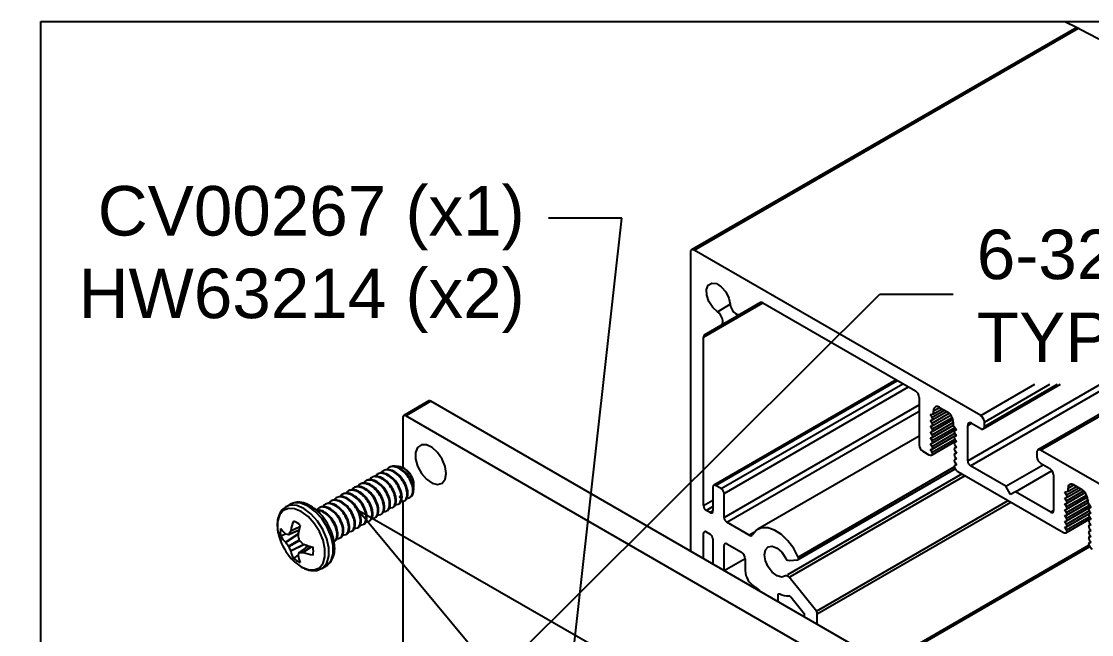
# Model space of a CAD drawing. Extents: x -0.84 to 6.76, y -6.22 to 0.
# Drawn here: x -0.073 to 3.977, y -2.32 to 0 of the extents above; entities that cross this region are included whole.
import ezdxf
from ezdxf import colors
from ezdxf.entities.mleader import LeaderData, LeaderLine
from ezdxf.math import Vec2, Vec3

# ---------------------------------------------------------------- set-up
doc = ezdxf.new("R2010")
doc.units = 0
doc.header["$LTSCALE"] = 0.5
doc.header["$MEASUREMENT"] = 0
for name, color, linetype in [('End Cap', 92, 'CONTINUOUS'), ('FAB DWG', 221, 'CONTINUOUS'), ('Hardware', 242, 'CONTINUOUS'), ('Housing', 150, 'CONTINUOUS')]:
    doc.layers.add(name, color=color, linetype=linetype)
doc.layers.add('Text-Unprinted', color=131, linetype='CONTINUOUS', plot=False)
doc.styles.add('LSAD_Standard', font='arial.ttf')

msp = doc.modelspace()

# ---------------------------------------------------------------- linework, layer by layer
at = {"layer": 'End Cap', "transparency": 16777216}
for p, q in [((1.4687, -1.4362), (1.3736, -1.4911)), ((1.4762, -1.4369), (1.3811, -1.4918)), ((3.8786, -2.8238), (1.4762, -1.4369)), ((1.3705, -1.4979), (1.3705, -1.689)), ((3.7835, -2.8787), (1.3811, -1.4918)), ((1.3705, -1.8154), (1.3705, -2.7817))]:
    msp.add_line(p, q, dxfattribs=at)
at = {"layer": 'End Cap', "transparency": 16777216, "flags": 128}
msp.add_lwpolyline([(1.5345, -1.7102), (1.5306, -1.6835), (1.5192, -1.6557), (1.502, -1.6308), (1.4812, -1.612), (1.4598, -1.6019), (1.4405, -1.6018), (1.4259, -1.6119), (1.4181, -1.6306), (1.4181, -1.6555), (1.4259, -1.6832), (1.4405, -1.71), (1.4598, -1.7323), (1.4812, -1.747), (1.502, -1.7521), (1.5192, -1.747), (1.5306, -1.7324), (1.5345, -1.7102)], dxfattribs=at)
at = {"layer": 'End Cap', "transparency": 16777216}
for centre, radius, start, end in [((1.4718, -1.443), 0.00754, 54.3824, 114.3071), ((1.3769, -1.4969), 0.00655, 50.7967, 189.214)]:
    msp.add_arc(centre, radius, start, end, dxfattribs=at)
at = {"layer": 'Hardware', "transparency": 16777216}
for p, q in [((1.3542, -1.69), (1.357, -1.6884)), ((1.3777, -1.693), (1.3716, -1.6895)), ((1.2658, -1.741), (1.2686, -1.7395)), ((1.2879, -1.7283), (1.2907, -1.7267)), ((1.31, -1.7155), (1.3128, -1.7139)), ((1.3321, -1.7028), (1.3349, -1.7012)), ((1.1996, -1.7793), (1.2023, -1.7777)), ((1.2217, -1.7666), (1.2244, -1.765)), ((1.2437, -1.7538), (1.2465, -1.7522)), ((1.4122, -1.7554), (1.4122, -1.7527)), ((1.1333, -1.8176), (1.136, -1.816)), ((1.1554, -1.8048), (1.1581, -1.8032)), ((1.1775, -1.7921), (1.1802, -1.7905)), ((1.3887, -1.8039), (1.3853, -1.8031)), ((0.9443, -1.8271), (0.9283, -1.8363)), ((1.067, -1.8559), (1.0697, -1.8543)), ((1.0891, -1.8431), (1.0918, -1.8415)), ((1.1112, -1.8303), (1.1139, -1.8287)), ((0.9266, -1.9403), (0.908, -1.9482)), ((0.9264, -1.9386), (0.9273, -1.9391)), ((0.9264, -1.9704), (0.9745, -1.9388)), ((0.9742, -1.9406), (0.9273, -1.9714)), ((0.9383, -1.941), (0.9775, -1.924)), ((0.9391, -1.9402), (0.9776, -1.9235)), ((0.9803, -1.9123), (0.9458, -1.9284)), ((0.9458, -1.9284), (0.9463, -1.9272)), ((0.9463, -1.9272), (0.9806, -1.9112)), ((0.9693, -1.9276), (0.9759, -1.9314)), ((0.9738, -1.943), (0.9738, -1.9445)), ((0.9273, -1.9714), (0.9264, -1.9704)), ((0.9376, -1.9851), (0.9773, -1.9622)), ((0.9788, -1.9648), (0.9391, -1.9878)), ((0.9458, -2.0036), (0.996, -1.9783)), ((0.9977, -1.979), (0.9463, -2.0048)), ((1.012, -1.9838), (0.9778, -2.0092)), ((1.0124, -1.9839), (0.9788, -2.0089)), ((0.9924, -1.9767), (0.9937, -1.9775)), ((1.0048, -1.9815), (1.0048, -1.9891)), ((0.9463, -2.0048), (0.9458, -2.0036)), ((0.9725, -2.0197), (0.9563, -2.0319)), ((0.9738, -2.0197), (0.9738, -2.0207)), ((0.9924, -2.009), (1.0235, -1.9872)), ((0.9937, -2.0092), (0.9924, -2.009)), ((1.0247, -1.9875), (0.9937, -2.0092)), ((1.0633, -2.0702), (1.0793, -2.061))]:
    msp.add_line(p, q, dxfattribs=at)
at = {"layer": 'Hardware', "transparency": 16777216, "flags": 128}
for points in [[(1.0793, -2.061), (1.084, -2.0579), (1.0986, -2.04), (1.1063, -2.0143), (1.1063, -1.9829), (1.0986, -1.9484), (1.084, -1.9135), (1.0634, -1.8811), (1.0387, -1.8538), (1.0118, -1.8338), (0.9849, -1.8227), (0.9602, -1.8215), (0.9443, -1.8271)], [(0.986, -2.0635), (1.0115, -2.074), (1.035, -2.0752), (1.0544, -2.0669), (1.0684, -2.0499), (1.0756, -2.0256), (1.0756, -1.9958), (1.0684, -1.9631), (1.0544, -1.93), (1.035, -1.8992), (1.0115, -1.8733), (0.986, -1.8544), (0.9605, -1.8439), (0.937, -1.8427), (0.9176, -1.8509), (0.9036, -1.8679), (0.8964, -1.8923), (0.8964, -1.9221), (0.9033, -1.9537)], [(1.0622, -2.0708), (1.068, -2.0671), (1.0827, -2.0492), (1.0903, -2.0235), (1.0903, -1.9921), (1.0827, -1.9576), (1.068, -1.9227), (1.0474, -1.8903), (1.0227, -1.863), (0.9958, -1.843), (0.9689, -1.832), (0.9442, -1.8307), (0.9278, -1.8366)], [(0.9491, -2.0332), (0.9605, -2.0446), (0.986, -2.0635)]]:
    msp.add_lwpolyline(points, dxfattribs=at)
at = {"layer": 'Hardware', "transparency": 16777216}
for centre, radius, start, end in [((1.3394, -1.7549), 0.0728, 1.7582, 58.2364), ((1.3846, -1.7776), 0.0266, 278.914, 351.9315), ((1.209, -1.9791), 0.2678, 160.6536, 168.817), ((0.9284, -1.9686), 0.083, 49.6335, 70.3719), ((0.9897, -1.9332), 0.0831, 169.6325, 190.3675), ((1.0051, -1.849), 0.1193, 215.5248, 228.7388), ((0.9597, -1.7934), 0.1492, 257.4359, 261.4799), ((1.1412, -2.0473), 0.2287, 148.6893, 152.0809), ((1.3016, -1.9965), 0.3321, 164.0757, 170.7452), ((1.1056, -1.8899), 0.2121, 197.5094, 222.4852), ((1.0062, -1.8856), 0.1164, 212.529, 226.7643), ((1.1004, -1.8513), 0.2108, 214.741, 219.4114), ((1.2475, -1.8993), 0.2774, 189.3761, 193.0942), ((1.1684, -1.7622), 0.2774, 226.9064, 230.6244), ((1.1113, -1.6668), 0.3322, 249.257, 255.9259), ((1.1364, -1.9136), 0.2108, 200.5891, 205.2593), ((1.0597, -1.9782), 0.1165, 193.2378, 207.4715), ((1.1162, -2.0644), 0.1492, 158.528, 162.5729), ((1.0908, -1.9974), 0.1193, 191.2637, 204.4763), ((0.9871, -1.7803), 0.2288, 267.9256, 271.3165), ((1.08, -1.7557), 0.2678, 251.1855, 259.3484), ((0.9488, -2.004), 0.0831, 349.6325, 10.3675), ((1.0101, -1.9686), 0.083, 229.6335, 250.3719)]:
    msp.add_arc(centre, radius, start, end, dxfattribs=at)
for points, knots in [([(1.3321, -1.7028), (1.3254, -1.7003), (1.3118, -1.6952), (1.2953, -1.6984), (1.2892, -1.7065), (1.2868, -1.7096)], [0, 0, 0, 0, 0.37148, 0.752767, 1, 1, 1, 1]), ([(1.3349, -1.7012), (1.328, -1.6985), (1.3142, -1.6931), (1.3032, -1.6973), (1.2976, -1.6994)], [0, 0, 0, 0, 0.496367, 1, 1, 1, 1]), ([(1.3542, -1.69), (1.3475, -1.6875), (1.3339, -1.6824), (1.3174, -1.6857), (1.3113, -1.6937), (1.3089, -1.6969)], [0, 0, 0, 0, 0.37148, 0.752767, 1, 1, 1, 1]), ([(1.357, -1.6884), (1.3501, -1.6857), (1.3363, -1.6803), (1.3253, -1.6845), (1.3197, -1.6867)], [0, 0, 0, 0, 0.496367, 1, 1, 1, 1]), ([(1.3439, -1.6847), (1.3448, -1.6843), (1.3493, -1.682), (1.3593, -1.6836), (1.3679, -1.6877), (1.3716, -1.6895)], [0, 0, 0, 0, 0.117011, 0.618604, 1, 1, 1, 1]), ([(1.3887, -1.8039), (1.3916, -1.8033), (1.3992, -1.8017), (1.4074, -1.7911), (1.4099, -1.7721), (1.4046, -1.7486), (1.3924, -1.7244), (1.3748, -1.7029), (1.361, -1.6943), (1.3542, -1.69)], [0, 0, 0, 0, 0.094441, 0.242391, 0.395125, 0.547858, 0.695809, 0.849886, 1, 1, 1, 1]), ([(1.4109, -1.7814), (1.4112, -1.7776), (1.4121, -1.7674), (1.4073, -1.7469), (1.3952, -1.7228), (1.3775, -1.7013), (1.3638, -1.6927), (1.357, -1.6884)], [0, 0, 0, 0, 0.128168, 0.348309, 0.561556, 0.783634, 1, 1, 1, 1]), ([(1.4103, -1.7655), (1.4108, -1.7646), (1.4127, -1.7605), (1.4122, -1.7495), (1.4085, -1.7341), (1.4005, -1.7179), (1.3893, -1.7032), (1.379, -1.694), (1.373, -1.6903), (1.3716, -1.6895)], [0, 0, 0, 0, 0.049444, 0.224437, 0.399429, 0.574191, 0.758666, 0.94464, 1, 1, 1, 1]), ([(1.2658, -1.741), (1.2591, -1.7385), (1.2455, -1.7334), (1.229, -1.7367), (1.2229, -1.7447), (1.2205, -1.7479)], [0, 0, 0, 0, 0.3714803, 0.7527671, 1, 1, 1, 1]), ([(1.2686, -1.7395), (1.2617, -1.7368), (1.2479, -1.7313), (1.2369, -1.7356), (1.2313, -1.7377)], [0, 0, 0, 0, 0.4963672, 1, 1, 1, 1]), ([(1.2879, -1.7283), (1.2812, -1.7258), (1.2676, -1.7207), (1.2511, -1.724), (1.245, -1.732), (1.2426, -1.7351)], [0, 0, 0, 0, 0.3714803, 0.7527671, 1, 1, 1, 1]), ([(1.2907, -1.7267), (1.2838, -1.724), (1.27, -1.7186), (1.259, -1.7228), (1.2534, -1.7249)], [0, 0, 0, 0, 0.496367, 1, 1, 1, 1]), ([(1.31, -1.7155), (1.3033, -1.713), (1.2897, -1.7079), (1.2732, -1.7112), (1.2671, -1.7192), (1.2647, -1.7224)], [0, 0, 0, 0, 0.3714803, 0.7527671, 1, 1, 1, 1]), ([(1.2969, -1.8542), (1.3011, -1.854), (1.3103, -1.8538), (1.319, -1.842), (1.3215, -1.8232), (1.3162, -1.7996), (1.3041, -1.7754), (1.2864, -1.7539), (1.2726, -1.7453), (1.2658, -1.741)], [0, 0, 0, 0, 0.120469, 0.264167, 0.412511, 0.560854, 0.704552, 0.8542, 1, 1, 1, 1]), ([(1.3113, -1.8507), (1.3114, -1.8507), (1.3161, -1.85), (1.3215, -1.8398), (1.3243, -1.8217), (1.3189, -1.7979), (1.3068, -1.7738), (1.2891, -1.7523), (1.2754, -1.7437), (1.2686, -1.7395)], [0, 0, 0, 0, 0.001946, 0.165008, 0.333342, 0.501676, 0.664738, 0.834553, 1, 1, 1, 1]), ([(1.3128, -1.7139), (1.3059, -1.7112), (1.2921, -1.7058), (1.2811, -1.7101), (1.2755, -1.7122)], [0, 0, 0, 0, 0.496367, 1, 1, 1, 1]), ([(1.319, -1.8414), (1.3232, -1.8413), (1.3324, -1.841), (1.3411, -1.8292), (1.3436, -1.8104), (1.3383, -1.7868), (1.3262, -1.7626), (1.3085, -1.7411), (1.2947, -1.7325), (1.2879, -1.7283)], [0, 0, 0, 0, 0.120469, 0.264167, 0.412511, 0.560854, 0.704552, 0.8542, 1, 1, 1, 1]), ([(1.3334, -1.838), (1.3335, -1.838), (1.3382, -1.8372), (1.3436, -1.8271), (1.3464, -1.809), (1.341, -1.7852), (1.3289, -1.761), (1.3112, -1.7395), (1.2975, -1.7309), (1.2907, -1.7267)], [0, 0, 0, 0, 0.001946, 0.165008, 0.333342, 0.501676, 0.664738, 0.834553, 1, 1, 1, 1]), ([(1.3411, -1.8286), (1.3453, -1.8285), (1.3545, -1.8283), (1.3632, -1.8165), (1.3657, -1.7977), (1.3604, -1.7741), (1.3483, -1.7499), (1.3306, -1.7284), (1.3168, -1.7198), (1.31, -1.7155)], [0, 0, 0, 0, 0.120469, 0.264167, 0.412511, 0.560854, 0.704552, 0.8542, 1, 1, 1, 1]), ([(1.3555, -1.8252), (1.3556, -1.8252), (1.3603, -1.8245), (1.3657, -1.8143), (1.3685, -1.7962), (1.3631, -1.7724), (1.351, -1.7483), (1.3333, -1.7268), (1.3196, -1.7182), (1.3128, -1.7139)], [0, 0, 0, 0, 0.001946, 0.165008, 0.333342, 0.501676, 0.664738, 0.834553, 1, 1, 1, 1]), ([(1.3632, -1.8159), (1.3674, -1.8158), (1.3766, -1.8155), (1.3853, -1.8037), (1.3878, -1.7849), (1.3825, -1.7613), (1.3703, -1.7371), (1.3527, -1.7156), (1.3389, -1.707), (1.3321, -1.7028)], [0, 0, 0, 0, 0.120469, 0.264167, 0.412511, 0.560854, 0.704552, 0.8542, 1, 1, 1, 1]), ([(1.3776, -1.8125), (1.3777, -1.8124), (1.3824, -1.8117), (1.3878, -1.8016), (1.3906, -1.7835), (1.3852, -1.7597), (1.3731, -1.7355), (1.3554, -1.714), (1.3417, -1.7054), (1.3349, -1.7012)], [0, 0, 0, 0, 0.001946, 0.165008, 0.333342, 0.501676, 0.664738, 0.834553, 1, 1, 1, 1]), ([(1.1996, -1.7793), (1.1928, -1.7768), (1.1792, -1.7717), (1.1627, -1.775), (1.1566, -1.783), (1.1542, -1.7862)], [0, 0, 0, 0, 0.37148, 0.752767, 1, 1, 1, 1]), ([(1.2023, -1.7777), (1.1955, -1.775), (1.1816, -1.7696), (1.1706, -1.7738), (1.1651, -1.776)], [0, 0, 0, 0, 0.496367, 1, 1, 1, 1]), ([(1.2217, -1.7666), (1.2149, -1.764), (1.2013, -1.759), (1.1848, -1.7622), (1.1787, -1.7703), (1.1763, -1.7734)], [0, 0, 0, 0, 0.37148, 0.752767, 1, 1, 1, 1]), ([(1.2244, -1.765), (1.2176, -1.7623), (1.2037, -1.7568), (1.1927, -1.7611), (1.1871, -1.7632)], [0, 0, 0, 0, 0.496367, 1, 1, 1, 1]), ([(1.2437, -1.7538), (1.237, -1.7513), (1.2234, -1.7462), (1.2069, -1.7495), (1.2008, -1.7575), (1.1984, -1.7607)], [0, 0, 0, 0, 0.37148, 0.752767, 1, 1, 1, 1]), ([(1.2307, -1.8924), (1.2348, -1.8923), (1.244, -1.8921), (1.2527, -1.8803), (1.2552, -1.8614), (1.2499, -1.8378), (1.2378, -1.8136), (1.2201, -1.7921), (1.2063, -1.7836), (1.1996, -1.7793)], [0, 0, 0, 0, 0.120469, 0.264167, 0.412511, 0.560854, 0.704552, 0.8542, 1, 1, 1, 1]), ([(1.245, -1.889), (1.2451, -1.889), (1.2499, -1.8883), (1.2552, -1.8781), (1.258, -1.86), (1.2526, -1.8362), (1.2405, -1.8121), (1.2228, -1.7906), (1.2091, -1.782), (1.2023, -1.7777)], [0, 0, 0, 0, 0.001946, 0.165008, 0.333342, 0.501676, 0.664738, 0.834553, 1, 1, 1, 1]), ([(1.2465, -1.7522), (1.2397, -1.7495), (1.2258, -1.7441), (1.2148, -1.7483), (1.2092, -1.7505)], [0, 0, 0, 0, 0.496367, 1, 1, 1, 1]), ([(1.2527, -1.8797), (1.2569, -1.8796), (1.2661, -1.8793), (1.2748, -1.8675), (1.2773, -1.8487), (1.272, -1.8251), (1.2599, -1.8009), (1.2422, -1.7794), (1.2284, -1.7708), (1.2217, -1.7666)], [0, 0, 0, 0, 0.120469, 0.264167, 0.412511, 0.560854, 0.704552, 0.8542, 1, 1, 1, 1]), ([(1.2671, -1.8762), (1.2672, -1.8762), (1.272, -1.8755), (1.2773, -1.8653), (1.2801, -1.8472), (1.2747, -1.8234), (1.2626, -1.7993), (1.2449, -1.7778), (1.2312, -1.7692), (1.2244, -1.765)], [0, 0, 0, 0, 0.001946, 0.165008, 0.333342, 0.501676, 0.664738, 0.834553, 1, 1, 1, 1]), ([(1.2748, -1.8669), (1.279, -1.8668), (1.2882, -1.8666), (1.2969, -1.8547), (1.2994, -1.8359), (1.2941, -1.8123), (1.282, -1.7881), (1.2643, -1.7666), (1.2505, -1.758), (1.2437, -1.7538)], [0, 0, 0, 0, 0.120469, 0.264167, 0.412511, 0.560854, 0.704552, 0.8542, 1, 1, 1, 1]), ([(1.2892, -1.8635), (1.2893, -1.8635), (1.294, -1.8627), (1.2994, -1.8526), (1.3022, -1.8345), (1.2968, -1.8107), (1.2847, -1.7866), (1.267, -1.765), (1.2533, -1.7564), (1.2465, -1.7522)], [0, 0, 0, 0, 0.001946, 0.165008, 0.333342, 0.501676, 0.664738, 0.834553, 1, 1, 1, 1]), ([(1.3564, -1.8013), (1.3565, -1.8013), (1.3597, -1.8008), (1.3631, -1.7937), (1.365, -1.7832), (1.3624, -1.7744), (1.3614, -1.7711)], [0, 0, 0, 0, 0.0045, 0.381475, 0.770767, 1, 1, 1, 1]), ([(1.0773, -2.0606), (1.0809, -2.059), (1.0913, -2.0542), (1.1029, -2.0379), (1.1114, -2.0147), (1.1134, -1.9867), (1.1087, -1.9554), (1.0976, -1.9228), (1.0808, -1.8916), (1.0595, -1.8637), (1.035, -1.8411), (1.0083, -1.8253), (0.9824, -1.8185), (0.9599, -1.8192), (0.9488, -1.8257), (0.9442, -1.8285)], [0, 0, 0, 0, 0.038993, 0.115372, 0.192337, 0.273658, 0.358075, 0.442844, 0.527406, 0.612093, 0.697281, 0.783485, 0.870904, 0.945695, 1, 1, 1, 1]), ([(1.1333, -1.8176), (1.1265, -1.8151), (1.1129, -1.81), (1.0964, -1.8132), (1.0903, -1.8213), (1.0879, -1.8244)], [0, 0, 0, 0, 0.3714803, 0.7527671, 1, 1, 1, 1]), ([(1.136, -1.816), (1.1292, -1.8133), (1.1153, -1.8079), (1.1043, -1.8121), (1.0988, -1.8142)], [0, 0, 0, 0, 0.496367, 1, 1, 1, 1]), ([(1.1554, -1.8048), (1.1486, -1.8023), (1.135, -1.7972), (1.1185, -1.8005), (1.1124, -1.8085), (1.11, -1.8117)], [0, 0, 0, 0, 0.3714803, 0.7527671, 1, 1, 1, 1]), ([(1.1581, -1.8032), (1.1513, -1.8005), (1.1374, -1.7951), (1.1264, -1.7994), (1.1209, -1.8015)], [0, 0, 0, 0, 0.496367, 1, 1, 1, 1]), ([(1.1775, -1.7921), (1.1707, -1.7896), (1.1571, -1.7845), (1.1406, -1.7877), (1.1345, -1.7958), (1.1321, -1.7989)], [0, 0, 0, 0, 0.37148, 0.752767, 1, 1, 1, 1]), ([(1.1644, -1.9307), (1.1685, -1.9306), (1.1777, -1.9303), (1.1864, -1.9185), (1.1889, -1.8997), (1.1836, -1.8761), (1.1715, -1.8519), (1.1538, -1.8304), (1.14, -1.8218), (1.1333, -1.8176)], [0, 0, 0, 0, 0.120469, 0.264167, 0.412511, 0.560854, 0.704552, 0.8542, 1, 1, 1, 1]), ([(1.1788, -1.9273), (1.1788, -1.9273), (1.1836, -1.9265), (1.1889, -1.9164), (1.1917, -1.8983), (1.1863, -1.8745), (1.1742, -1.8503), (1.1565, -1.8288), (1.1428, -1.8202), (1.136, -1.816)], [0, 0, 0, 0, 0.001946, 0.165008, 0.333342, 0.501676, 0.664738, 0.834553, 1, 1, 1, 1]), ([(1.1802, -1.7905), (1.1734, -1.7878), (1.1595, -1.7824), (1.1485, -1.7866), (1.143, -1.7887)], [0, 0, 0, 0, 0.496367, 1, 1, 1, 1]), ([(1.1865, -1.9179), (1.1906, -1.9178), (1.1998, -1.9176), (1.2085, -1.9058), (1.211, -1.887), (1.2057, -1.8634), (1.1936, -1.8392), (1.1759, -1.8177), (1.1621, -1.8091), (1.1554, -1.8048)], [0, 0, 0, 0, 0.120469, 0.264167, 0.412511, 0.560854, 0.704552, 0.8542, 1, 1, 1, 1]), ([(1.2008, -1.9145), (1.2009, -1.9145), (1.2057, -1.9138), (1.211, -1.9036), (1.2138, -1.8855), (1.2084, -1.8617), (1.1963, -1.8376), (1.1786, -1.8161), (1.1649, -1.8075), (1.1581, -1.8032)], [0, 0, 0, 0, 0.001946, 0.165008, 0.333342, 0.501676, 0.664738, 0.834553, 1, 1, 1, 1]), ([(1.2086, -1.9052), (1.2127, -1.9051), (1.2219, -1.9048), (1.2306, -1.893), (1.2331, -1.8742), (1.2278, -1.8506), (1.2157, -1.8264), (1.198, -1.8049), (1.1842, -1.7963), (1.1775, -1.7921)], [0, 0, 0, 0, 0.120469, 0.264167, 0.412511, 0.560854, 0.704552, 0.8542, 1, 1, 1, 1]), ([(1.2229, -1.9018), (1.223, -1.9017), (1.2278, -1.901), (1.2331, -1.8909), (1.2359, -1.8728), (1.2305, -1.849), (1.2184, -1.8248), (1.2007, -1.8033), (1.187, -1.7947), (1.1802, -1.7905)], [0, 0, 0, 0, 0.001946, 0.165008, 0.333342, 0.501676, 0.664738, 0.834553, 1, 1, 1, 1]), ([(0.9282, -1.8377), (0.9258, -1.8387), (0.9166, -1.8429), (0.9056, -1.8581), (0.8966, -1.8808), (0.8943, -1.9086), (0.8978, -1.9381), (0.9051, -1.9579), (0.9084, -1.967)], [0, 0, 0, 0, 0.062381, 0.246308, 0.430969, 0.625889, 0.8287, 1, 1, 1, 1]), ([(1.0891, -1.8431), (1.0823, -1.8406), (1.0687, -1.8355), (1.0522, -1.8388), (1.0461, -1.8468), (1.0437, -1.8499)], [0, 0, 0, 0, 0.37148, 0.752767, 1, 1, 1, 1]), ([(1.0697, -1.8543), (1.0628, -1.8512), (1.0533, -1.847), (1.0457, -1.8493), (1.0437, -1.8499)], [0, 0, 0, 0, 0.737386, 1, 1, 1, 1]), ([(1.067, -1.8559), (1.06, -1.8526), (1.0517, -1.8488), (1.045, -1.8506), (1.044, -1.8509)], [0, 0, 0, 0, 0.847164, 1, 1, 1, 1]), ([(1.0918, -1.8415), (1.085, -1.8388), (1.0712, -1.8334), (1.0601, -1.8376), (1.0546, -1.8398)], [0, 0, 0, 0, 0.496367, 1, 1, 1, 1]), ([(1.1112, -1.8303), (1.1044, -1.8278), (1.0908, -1.8227), (1.0743, -1.826), (1.0682, -1.834), (1.0658, -1.8372)], [0, 0, 0, 0, 0.37148, 0.752767, 1, 1, 1, 1]), ([(1.1097, -1.9671), (1.1098, -1.9671), (1.1145, -1.9664), (1.1198, -1.9562), (1.1227, -1.9381), (1.1173, -1.9143), (1.1052, -1.8902), (1.0875, -1.8687), (1.0738, -1.8601), (1.067, -1.8559)], [0, 0, 0, 0, 0.001946, 0.165008, 0.333342, 0.501676, 0.664738, 0.834553, 1, 1, 1, 1]), ([(1.1125, -1.9655), (1.1125, -1.9655), (1.1173, -1.9648), (1.1226, -1.9546), (1.1254, -1.9365), (1.12, -1.9127), (1.108, -1.8886), (1.0902, -1.8671), (1.0765, -1.8585), (1.0697, -1.8543)], [0, 0, 0, 0, 0.001946, 0.165008, 0.333342, 0.501676, 0.664738, 0.834553, 1, 1, 1, 1]), ([(1.1139, -1.8287), (1.1071, -1.8261), (1.0932, -1.8206), (1.0822, -1.8249), (1.0767, -1.827)], [0, 0, 0, 0, 0.496367, 1, 1, 1, 1]), ([(1.1202, -1.9562), (1.1243, -1.9561), (1.1335, -1.9558), (1.1422, -1.944), (1.1447, -1.9252), (1.1394, -1.9016), (1.1273, -1.8774), (1.1096, -1.8559), (1.0958, -1.8473), (1.0891, -1.8431)], [0, 0, 0, 0, 0.120469, 0.264167, 0.412511, 0.560854, 0.704552, 0.8542, 1, 1, 1, 1]), ([(1.1346, -1.9528), (1.1346, -1.9528), (1.1394, -1.952), (1.1447, -1.9419), (1.1475, -1.9238), (1.1421, -1.9), (1.13, -1.8758), (1.1123, -1.8543), (1.0986, -1.8457), (1.0918, -1.8415)], [0, 0, 0, 0, 0.001946, 0.165008, 0.333342, 0.501676, 0.664738, 0.834553, 1, 1, 1, 1]), ([(1.1423, -1.9435), (1.1464, -1.9433), (1.1556, -1.9431), (1.1643, -1.9313), (1.1668, -1.9125), (1.1615, -1.8889), (1.1494, -1.8647), (1.1317, -1.8432), (1.1179, -1.8346), (1.1112, -1.8303)], [0, 0, 0, 0, 0.120469, 0.264167, 0.412511, 0.560854, 0.704552, 0.8542, 1, 1, 1, 1]), ([(1.1567, -1.94), (1.1567, -1.94), (1.1615, -1.9393), (1.1668, -1.9291), (1.1696, -1.911), (1.1642, -1.8872), (1.1521, -1.8631), (1.1344, -1.8416), (1.1207, -1.833), (1.1139, -1.8287)], [0, 0, 0, 0, 0.001946, 0.165008, 0.333342, 0.501676, 0.664738, 0.834553, 1, 1, 1, 1]), ([(0.9376, -1.941), (0.9379, -1.941), (0.9384, -1.941), (0.9389, -1.9406), (0.9391, -1.9402), (0.9391, -1.9402)], [0, 0, 0, 0, 0.42854, 0.857097, 1, 1, 1, 1]), ([(0.9773, -1.9622), (0.9774, -1.9626), (0.9777, -1.9635), (0.9783, -1.9643), (0.9787, -1.9647), (0.9788, -1.9648)], [0, 0, 0, 0, 0.42854, 0.857097, 1, 1, 1, 1]), ([(0.9391, -1.9878), (0.939, -1.9874), (0.9386, -1.9866), (0.9381, -1.9857), (0.9377, -1.9852), (0.9376, -1.9851)], [0, 0, 0, 0, 0.42854, 0.857097, 1, 1, 1, 1]), ([(0.9788, -2.0089), (0.9785, -2.0089), (0.9779, -2.009), (0.9775, -2.0094), (0.9773, -2.0097), (0.9773, -2.0098)], [0, 0, 0, 0, 0.42854, 0.857097, 1, 1, 1, 1]), ([(0.9871, -2.0644), (0.9918, -2.0668), (1.0055, -2.0741), (1.0271, -2.0789), (1.0482, -2.078), (1.0579, -2.072), (1.0614, -2.0699)], [0, 0, 0, 0, 0.184404, 0.534813, 0.83533, 1, 1, 1, 1])]:
    msp.add_open_spline(points, degree=3, knots=knots, dxfattribs=at)
at = {"layer": 'Housing', "transparency": 16777216}
for p, q in [((3.921, -0.0228), (2.4629, -0.8645)), ((2.4729, -0.8655), (3.9272, -0.0259)), ((2.4588, -0.8737), (2.4588, -2.0041)), ((3.5572, -1.4915), (2.4729, -0.8655)), ((2.5083, -1.1947), (2.7333, -1.0648)), ((2.5124, -1.1856), (2.7238, -1.0635)), ((2.5609, -1.0983), (2.6093, -1.0704)), ((2.5749, -1.1495), (2.7237, -1.0636)), ((2.6466, -1.1081), (2.7236, -1.0636)), ((2.6466, -1.1081), (2.7232, -1.0638)), ((2.7332, -1.0648), (3.3102, -1.3979)), ((2.5124, -1.1856), (2.5749, -1.1495)), ((2.5083, -1.8317), (2.5083, -1.1947)), ((3.2375, -1.3559), (2.5467, -1.7547)), ((2.5542, -1.7555), (3.2419, -1.3585)), ((2.5754, -1.7677), (3.2631, -1.3707)), ((3.5081, -1.6632), (4.011, -1.3729)), ((3.5188, -1.6816), (4.0534, -1.3729)), ((3.5572, -1.4915), (3.7626, -1.3729)), ((3.5672, -1.5415), (3.8592, -1.3729)), ((3.5713, -1.516), (3.8192, -1.3729)), ((3.5713, -1.5323), (3.8474, -1.3729)), ((4.2043, -1.3729), (3.7739, -1.6214)), ((3.7839, -1.6224), (4.216, -1.3729)), ((2.586, -1.7861), (3.2843, -1.383)), ((2.586, -1.8766), (3.3243, -1.4504)), ((3.3243, -1.4224), (3.3243, -1.602)), ((2.5966, -1.895), (3.3243, -1.4749)), ((3.3667, -1.4879), (3.379, -1.4842)), ((3.3733, -1.498), (3.3667, -1.4879)), ((3.3733, -1.498), (3.4199, -1.4711)), ((3.3733, -1.52), (3.438, -1.4827)), ((3.3733, -1.5421), (3.4491, -1.4983)), ((3.3736, -1.5078), (3.4286, -1.4761)), ((3.3736, -1.5298), (3.4438, -1.4893)), ((3.379, -1.4728), (3.401, -1.4602)), ((3.379, -1.4842), (3.4109, -1.4659)), ((3.379, -1.4842), (3.379, -1.4728)), ((3.401, -1.4602), (3.4315, -1.4778)), ((3.3667, -1.5099), (3.373, -1.5081)), ((3.3733, -1.52), (3.3667, -1.5099)), ((3.3667, -1.5319), (3.373, -1.5301)), ((3.3733, -1.5421), (3.3667, -1.5319)), ((3.3733, -1.5641), (3.4534, -1.5178)), ((3.3733, -1.5862), (3.4597, -1.5363)), ((3.3736, -1.5519), (3.4521, -1.5066)), ((3.3736, -1.5739), (3.4538, -1.5277)), ((3.4534, -1.5157), (3.4534, -1.5272)), ((3.4534, -1.5272), (3.4657, -1.545)), ((3.5081, -1.5285), (3.5223, -1.5203)), ((3.5081, -1.6632), (3.5081, -1.5285)), ((3.5223, -1.5203), (3.5572, -1.5405)), ((3.5713, -1.5323), (3.5713, -1.516)), ((3.3243, -1.569), (2.7136, -1.9216)), ((3.3667, -1.554), (3.373, -1.5521)), ((3.3733, -1.5641), (3.3667, -1.554)), ((3.3667, -1.576), (3.373, -1.5742)), ((3.3733, -1.5862), (3.3667, -1.576)), ((3.3733, -1.6082), (3.4597, -1.5583)), ((3.3736, -1.596), (3.4646, -1.5434)), ((3.3736, -1.618), (3.4646, -1.5655)), ((3.4651, -1.5441), (3.4588, -1.5477)), ((3.4651, -1.5662), (3.4588, -1.5698)), ((3.4592, -1.5476), (3.4651, -1.5441)), ((3.4657, -1.545), (3.4592, -1.5476)), ((3.4592, -1.5696), (3.4651, -1.5662)), ((3.4657, -1.567), (3.4592, -1.5696)), ((3.4594, -1.5579), (3.4657, -1.567)), ((3.3667, -1.5981), (3.373, -1.5962)), ((3.3733, -1.6082), (3.3667, -1.5981)), ((3.3667, -1.6201), (3.373, -1.6183)), ((3.3733, -1.6302), (3.4597, -1.5804)), ((3.3736, -1.6401), (3.4646, -1.5875)), ((3.4651, -1.5882), (3.4588, -1.5918)), ((3.4651, -1.6102), (3.4588, -1.6139)), ((3.4592, -1.5917), (3.4651, -1.5882)), ((3.4657, -1.5891), (3.4592, -1.5917)), ((3.4592, -1.6137), (3.4651, -1.6103)), ((3.4657, -1.6111), (3.4592, -1.6137)), ((3.4594, -1.58), (3.4657, -1.5891)), ((3.4594, -1.602), (3.4657, -1.6111)), ((3.3384, -1.6265), (3.3616, -1.6398)), ((3.3733, -1.6302), (3.3667, -1.6201)), ((3.3707, -1.6413), (3.3733, -1.6403)), ((3.4651, -1.6323), (3.4588, -1.6359)), ((3.4651, -1.6543), (3.4588, -1.658)), ((3.4592, -1.6358), (3.4651, -1.6323)), ((3.4657, -1.6332), (3.4592, -1.6358)), ((3.4592, -1.6578), (3.4651, -1.6544)), ((3.4657, -1.6552), (3.4592, -1.6578)), ((3.4594, -1.6241), (3.4657, -1.6332)), ((3.4594, -1.6461), (3.4657, -1.6552)), ((3.7698, -1.6305), (3.7698, -1.6469)), ((4.8682, -2.2483), (3.7839, -1.6224)), ((2.8661, -2.0365), (3.4612, -1.693)), ((2.8669, -2.0266), (3.4574, -1.6857)), ((3.4651, -1.6764), (3.4588, -1.68)), ((3.4592, -1.6798), (3.4651, -1.6764)), ((3.4657, -1.6773), (3.4592, -1.6798)), ((3.4592, -1.6899), (3.4618, -1.6939)), ((3.4594, -1.6682), (3.4657, -1.6773)), ((3.6526, -1.7588), (3.5188, -1.6816)), ((3.6526, -1.7588), (3.794, -1.6772)), ((3.6885, -1.7796), (3.8272, -1.6996)), ((3.7839, -1.6714), (3.8188, -1.6915)), ((3.4869, -1.7122), (2.8262, -2.0937)), ((2.8373, -2.1001), (3.498, -1.7186)), ((3.4709, -1.7029), (3.8702, -1.9335)), ((3.833, -1.716), (3.833, -1.8507)), ((2.5436, -1.7616), (2.5436, -1.8521)), ((2.5754, -1.7677), (2.5542, -1.7555)), ((3.6706, -1.79), (3.6526, -1.7588)), ((3.6885, -1.7796), (3.6706, -1.79)), ((3.8224, -1.8569), (3.6885, -1.7796)), ((3.8754, -1.7815), (3.8877, -1.7779)), ((3.8819, -1.7916), (3.8754, -1.7815)), ((3.8819, -1.7916), (3.9285, -1.7647)), ((3.8819, -1.8137), (3.9466, -1.7763)), ((3.8823, -1.8015), (3.9372, -1.7697)), ((3.8877, -1.7665), (3.9096, -1.7538)), ((3.8877, -1.7779), (3.9195, -1.7595)), ((3.8877, -1.7779), (3.8877, -1.7665)), ((3.9096, -1.7538), (3.9402, -1.7714)), ((2.5083, -1.8317), (2.5436, -1.8113)), ((2.586, -1.8766), (2.586, -1.7861)), ((2.9353, -2.2319), (3.6613, -1.8128)), ((2.9388, -2.241), (3.6709, -1.8184)), ((3.8754, -1.8036), (3.8817, -1.8017)), ((3.8819, -1.8137), (3.8754, -1.8036)), ((3.8819, -1.8357), (3.9578, -1.7919)), ((3.8819, -1.8578), (3.9621, -1.8115)), ((3.8823, -1.8235), (3.9525, -1.783)), ((3.8823, -1.8455), (3.9608, -1.8002)), ((3.8823, -1.8676), (3.9624, -1.8213)), ((3.9621, -1.8094), (3.9621, -1.8208)), ((3.9621, -1.8208), (3.9744, -1.8387)), ((2.5189, -1.85), (2.5436, -1.8358)), ((2.533, -1.8582), (2.5189, -1.85)), ((2.533, -1.8582), (2.5436, -1.8521)), ((3.8224, -1.8569), (3.833, -1.8507)), ((3.8754, -1.8256), (3.8817, -1.8238)), ((3.8819, -1.8357), (3.8754, -1.8256)), ((3.8754, -1.8476), (3.8817, -1.8458)), ((3.8819, -1.8578), (3.8754, -1.8476)), ((3.8819, -1.8798), (3.9684, -1.8299)), ((3.8819, -1.9019), (3.9684, -1.852)), ((3.8823, -1.8896), (3.9733, -1.8371)), ((3.8823, -1.9117), (3.9733, -1.8591)), ((3.9738, -1.8378), (3.9675, -1.8414)), ((3.9738, -1.8598), (3.9675, -1.8634)), ((3.9679, -1.8412), (3.9738, -1.8378)), ((3.9744, -1.8387), (3.9679, -1.8412)), ((3.9679, -1.8633), (3.9738, -1.8598)), ((3.9744, -1.8607), (3.9679, -1.8633)), ((3.9681, -1.8516), (3.9744, -1.8607)), ((2.6814, -1.9439), (2.5966, -1.895)), ((3.8754, -1.8697), (3.8817, -1.8678)), ((3.8819, -1.8798), (3.8754, -1.8697)), ((3.8754, -1.8917), (3.8817, -1.8899)), ((3.8819, -1.9019), (3.8754, -1.8917)), ((3.8819, -1.9239), (3.9684, -1.874)), ((3.8823, -1.9337), (3.9733, -1.8812)), ((3.9738, -1.8819), (3.9675, -1.8855)), ((3.9679, -1.8853), (3.9738, -1.8819)), ((3.9744, -1.8827), (3.9679, -1.8853)), ((3.9681, -1.8736), (3.9744, -1.8827)), ((3.9681, -1.8957), (3.9744, -1.9048)), ((2.5083, -2.0327), (2.5083, -1.9378)), ((2.5189, -1.9317), (2.533, -1.9399)), ((2.6814, -1.9439), (2.7002, -1.9331)), ((3.8754, -1.9138), (3.8817, -1.9119)), ((3.8819, -1.9239), (3.8754, -1.9138)), ((3.8793, -1.9349), (3.8819, -1.9339)), ((3.9738, -1.9039), (3.9675, -1.9075)), ((3.9738, -1.9259), (3.9675, -1.9296)), ((3.9679, -1.9074), (3.9738, -1.9039)), ((3.9744, -1.9048), (3.9679, -1.9074)), ((3.9679, -1.9294), (3.9738, -1.926)), ((3.9744, -1.9268), (3.9679, -1.9294)), ((3.9681, -1.9177), (3.9744, -1.9268)), ((3.9681, -1.9398), (3.9744, -1.9489)), ((2.5436, -1.9582), (2.5436, -2.0487)), ((2.586, -2.0732), (2.586, -1.9827)), ((2.5966, -1.9766), (2.6518, -2.0084)), ((3.194, -2.4286), (3.9671, -1.9823)), ((3.9738, -1.948), (3.9675, -1.9516)), ((3.9738, -1.97), (3.9675, -1.9737)), ((3.9679, -1.9514), (3.9738, -1.948)), ((3.9744, -1.9489), (3.9679, -1.9514)), ((3.9679, -1.9735), (3.9738, -1.9701)), ((3.9744, -1.9709), (3.9679, -1.9735)), ((3.9679, -1.9835), (3.9704, -1.9875)), ((3.9681, -1.9618), (3.9744, -1.9709)), ((3.1999, -2.432), (3.9703, -1.9872)), ((2.5866, -2.078), (2.6659, -2.0322)), ((2.6659, -2.0329), (2.6659, -2.0778)), ((2.8318, -2.0399), (2.8646, -2.037)), ((2.9353, -2.2319), (2.8318, -2.1032)), ((2.7013, -2.1391), (2.7055, -2.1415)), ((2.7903, -2.1956), (2.7903, -2.1704)), ((2.8384, -2.1774), (2.8893, -2.2408)), ((2.8893, -2.2408), (2.8893, -2.2527)), ((2.9388, -2.2813), (2.9388, -2.241))]:
    msp.add_line(p, q, dxfattribs=at)
at = {"layer": 'Housing', "transparency": 16777216, "flags": 128}
for points in [[(2.5609, -1.0983), (2.543, -1.082), (2.5286, -1.0599), (2.5203, -1.0358), (2.5194, -1.0138), (2.5262, -0.9976), (2.5394, -0.99), (2.5568, -0.9922), (2.5755, -1.004), (2.5922, -1.0232), (2.6041, -1.0467), (2.6093, -1.0704)], [(2.6093, -1.0704), (2.6106, -1.0782), (2.6136, -1.0862), (2.618, -1.0939), (2.6235, -1.1005), (2.6295, -1.1056), (2.6358, -1.1086), (2.6416, -1.1095), (2.6466, -1.1081)], [(2.5749, -1.1495), (2.5786, -1.1459), (2.5808, -1.1404), (2.5812, -1.1335), (2.5799, -1.1257), (2.5769, -1.1176), (2.5725, -1.11), (2.567, -1.1033), (2.5609, -1.0983)], [(3.373, -1.5081), (3.374, -1.5076), (3.3747, -1.5068), (3.3751, -1.5057), (3.3753, -1.5043), (3.3752, -1.5028), (3.3748, -1.5012), (3.3741, -1.4995), (3.3733, -1.498)], [(3.373, -1.5301), (3.374, -1.5296), (3.3747, -1.5288), (3.3751, -1.5277), (3.3753, -1.5264), (3.3752, -1.5248), (3.3748, -1.5232), (3.3741, -1.5216), (3.3733, -1.52)], [(3.373, -1.5521), (3.374, -1.5517), (3.3747, -1.5509), (3.3751, -1.5497), (3.3753, -1.5484), (3.3752, -1.5469), (3.3748, -1.5453), (3.3741, -1.5436), (3.3733, -1.5421)], [(3.373, -1.5742), (3.374, -1.5737), (3.3747, -1.5729), (3.3751, -1.5718), (3.3753, -1.5704), (3.3752, -1.5689), (3.3748, -1.5673), (3.3741, -1.5657), (3.3733, -1.5641)], [(3.4592, -1.5476), (3.4583, -1.5481), (3.4577, -1.549), (3.4573, -1.5502), (3.4572, -1.5516), (3.4573, -1.5531), (3.4578, -1.5548), (3.4585, -1.5564), (3.4594, -1.5579)], [(3.4592, -1.5696), (3.4583, -1.5702), (3.4577, -1.5711), (3.4573, -1.5722), (3.4572, -1.5736), (3.4573, -1.5752), (3.4578, -1.5768), (3.4585, -1.5784), (3.4594, -1.58)], [(3.373, -1.5962), (3.374, -1.5958), (3.3747, -1.595), (3.3751, -1.5938), (3.3753, -1.5925), (3.3752, -1.591), (3.3748, -1.5894), (3.3741, -1.5877), (3.3733, -1.5862)], [(3.373, -1.6183), (3.374, -1.6178), (3.3747, -1.617), (3.3751, -1.6159), (3.3753, -1.6145), (3.3752, -1.613), (3.3748, -1.6114), (3.3741, -1.6098), (3.3733, -1.6082)], [(3.4592, -1.5917), (3.4583, -1.5922), (3.4577, -1.5931), (3.4573, -1.5943), (3.4572, -1.5957), (3.4573, -1.5972), (3.4578, -1.5988), (3.4585, -1.6005), (3.4594, -1.602)], [(3.4592, -1.6137), (3.4583, -1.6143), (3.4577, -1.6151), (3.4573, -1.6163), (3.4572, -1.6177), (3.4573, -1.6193), (3.4578, -1.6209), (3.4585, -1.6225), (3.4594, -1.6241)], [(3.3733, -1.6403), (3.3741, -1.6397), (3.3748, -1.6389), (3.3751, -1.6378), (3.3753, -1.6364), (3.3751, -1.6349), (3.3748, -1.6333), (3.3741, -1.6318), (3.3733, -1.6302)], [(3.4592, -1.6358), (3.4583, -1.6363), (3.4577, -1.6372), (3.4573, -1.6384), (3.4572, -1.6398), (3.4573, -1.6413), (3.4578, -1.6429), (3.4585, -1.6446), (3.4594, -1.6461)], [(3.4592, -1.6578), (3.4583, -1.6584), (3.4577, -1.6592), (3.4573, -1.6604), (3.4572, -1.6618), (3.4573, -1.6634), (3.4578, -1.665), (3.4585, -1.6666), (3.4594, -1.6682)], [(3.4592, -1.6798), (3.4583, -1.6804), (3.4577, -1.6812), (3.4573, -1.6823), (3.4572, -1.6837), (3.4573, -1.6852), (3.4577, -1.6867), (3.4583, -1.6883), (3.4592, -1.6899)], [(3.8817, -1.8017), (3.8826, -1.8012), (3.8833, -1.8004), (3.8838, -1.7993), (3.884, -1.798), (3.8838, -1.7964), (3.8835, -1.7948), (3.8828, -1.7932), (3.8819, -1.7916)], [(3.8817, -1.8238), (3.8826, -1.8233), (3.8833, -1.8225), (3.8838, -1.8214), (3.884, -1.82), (3.8838, -1.8185), (3.8835, -1.8169), (3.8828, -1.8152), (3.8819, -1.8137)], [(3.8817, -1.8458), (3.8826, -1.8453), (3.8833, -1.8445), (3.8838, -1.8434), (3.884, -1.8421), (3.8838, -1.8405), (3.8835, -1.8389), (3.8828, -1.8373), (3.8819, -1.8357)], [(3.8817, -1.8678), (3.8826, -1.8674), (3.8833, -1.8666), (3.8838, -1.8654), (3.884, -1.8641), (3.8838, -1.8626), (3.8835, -1.861), (3.8828, -1.8593), (3.8819, -1.8578)], [(3.9679, -1.8412), (3.967, -1.8418), (3.9663, -1.8427), (3.9659, -1.8438), (3.9658, -1.8452), (3.966, -1.8468), (3.9665, -1.8484), (3.9672, -1.85), (3.9681, -1.8516)], [(3.8817, -1.8899), (3.8826, -1.8894), (3.8833, -1.8886), (3.8838, -1.8875), (3.884, -1.8861), (3.8838, -1.8846), (3.8835, -1.883), (3.8828, -1.8814), (3.8819, -1.8798)], [(3.8817, -1.9119), (3.8826, -1.9115), (3.8833, -1.9107), (3.8838, -1.9095), (3.884, -1.9082), (3.8838, -1.9067), (3.8835, -1.9051), (3.8828, -1.9034), (3.8819, -1.9019)], [(3.9679, -1.8633), (3.967, -1.8638), (3.9663, -1.8647), (3.9659, -1.8659), (3.9658, -1.8673), (3.966, -1.8688), (3.9665, -1.8705), (3.9672, -1.8721), (3.9681, -1.8736)], [(3.9679, -1.8853), (3.967, -1.8859), (3.9663, -1.8868), (3.9659, -1.8879), (3.9658, -1.8893), (3.966, -1.8909), (3.9665, -1.8925), (3.9672, -1.8941), (3.9681, -1.8957)], [(2.8669, -2.0266), (2.8495, -1.9941), (2.8276, -1.965), (2.8028, -1.9413), (2.7768, -1.9246), (2.7512, -1.916), (2.7279, -1.9161), (2.7085, -1.925), (2.6942, -1.942)], [(3.8819, -1.9339), (3.8828, -1.9334), (3.8834, -1.9325), (3.8838, -1.9314), (3.884, -1.9301), (3.8838, -1.9286), (3.8834, -1.927), (3.8828, -1.9254), (3.8819, -1.9239)], [(3.9679, -1.9074), (3.967, -1.9079), (3.9663, -1.9088), (3.9659, -1.91), (3.9658, -1.9114), (3.966, -1.9129), (3.9665, -1.9145), (3.9672, -1.9162), (3.9681, -1.9177)], [(3.9679, -1.9294), (3.967, -1.93), (3.9663, -1.9308), (3.9659, -1.932), (3.9658, -1.9334), (3.966, -1.935), (3.9665, -1.9366), (3.9672, -1.9382), (3.9681, -1.9398)], [(3.9679, -1.9514), (3.967, -1.952), (3.9663, -1.9529), (3.9659, -1.9541), (3.9658, -1.9555), (3.966, -1.957), (3.9665, -1.9586), (3.9672, -1.9603), (3.9681, -1.9618)], [(3.9679, -1.9735), (3.967, -1.974), (3.9664, -1.9749), (3.966, -1.976), (3.9658, -1.9773), (3.966, -1.9788), (3.9664, -1.9804), (3.967, -1.982), (3.9679, -1.9835)], [(2.8185, -2.0981), (2.8041, -2.1026), (2.7865, -2.0976), (2.7685, -2.084), (2.7531, -2.0639), (2.7427, -2.0407), (2.7391, -2.018), (2.7427, -1.9996), (2.7531, -1.9883), (2.7685, -1.986), (2.7865, -1.9932), (2.8041, -2.0085), (2.8185, -2.0296)], [(2.8646, -2.037), (2.8658, -2.0367), (2.8668, -2.036), (2.8675, -2.035), (2.868, -2.0336), (2.8682, -2.0321), (2.868, -2.0303), (2.8676, -2.0285), (2.8669, -2.0266)], [(2.8318, -2.1032), (2.8302, -2.1014), (2.8284, -2.0998), (2.8266, -2.0986), (2.8248, -2.0977), (2.823, -2.0972), (2.8213, -2.0971), (2.8198, -2.0974), (2.8185, -2.0981)], [(2.7903, -2.1704), (2.7905, -2.169), (2.7908, -2.1678), (2.7914, -2.1668), (2.7921, -2.166), (2.7931, -2.1655), (2.7941, -2.1653), (2.7953, -2.1655), (2.7966, -2.1659)]]:
    msp.add_lwpolyline(points, dxfattribs=at)
at = {"layer": 'Housing', "transparency": 16777216}
for centre, radius, start, end in [((2.4674, -0.8723), 0.00873, 50.7967, 189.214), ((2.7274, -1.073), 0.0101, 54.3818, 114.314), ((2.5183, -1.1938), 0.0101, 125.698, 185.6204), ((3.2936, -1.4238), 0.0307, 2.6055, 57.3945), ((3.3924, -1.4706), 0.0135, 50.7967, 189.214), ((3.4058, -1.5179), 0.0476, 2.6055, 57.3945), ((3.5406, -1.5174), 0.0307, 2.6055, 57.3945), ((3.5168, -1.5271), 0.00873, 50.7967, 189.214), ((3.5627, -1.5337), 0.00873, 230.7967, 9.214), ((3.355, -1.6006), 0.0307, 182.6055, 237.3945), ((3.3676, -1.631), 0.0107, 235.5963, 286.5598), ((3.7784, -1.6291), 0.00873, 50.7967, 189.214), ((3.8005, -1.6455), 0.0307, 182.6055, 237.3945), ((3.4856, -1.6791), 0.028, 211.8172, 238.3212), ((3.5312, -1.6622), 0.0231, 182.6055, 237.3945), ((3.8023, -1.7174), 0.0307, 2.6055, 57.3945), ((2.5501, -1.7606), 0.00655, 50.7967, 189.214), ((2.563, -1.7871), 0.0231, 2.6055, 57.3945), ((3.9011, -1.7643), 0.0135, 50.7967, 189.214), ((3.9145, -1.8116), 0.0476, 2.6055, 57.3945), ((2.5313, -1.8306), 0.0231, 182.6055, 237.3945), ((2.5371, -1.8531), 0.00655, 230.7967, 9.214), ((3.8265, -1.8518), 0.00655, 230.7967, 9.214), ((2.6091, -1.8755), 0.0231, 182.6055, 237.3945), ((2.5147, -1.9368), 0.00655, 50.7967, 189.214), ((2.5206, -1.9593), 0.0231, 2.6055, 57.3945), ((2.687, -1.9373), 0.0086, 229.9536, 326.962), ((3.8763, -1.9247), 0.0107, 235.5963, 286.5598), ((2.5925, -1.9817), 0.00655, 50.7967, 189.214), ((2.6352, -2.0343), 0.0307, 2.6055, 57.3945), ((3.9942, -1.9728), 0.028, 211.8172, 238.3212), ((2.5666, -2.0477), 0.0231, 182.6055, 194.7574), ((2.8338, -2.0235), 0.0165, 201.6574, 263.0713), ((2.5796, -2.0743), 0.00655, 332.9043, 9.214), ((2.7427, -2.0743), 0.0768, 182.6055, 237.3945), ((2.6641, -2.2062), 0.0768, 40.3672, 57.3945), ((2.8303, -2.0929), 0.0804, 245.2098, 270.8907), ((2.8306, -2.1826), 0.00936, 33.8979, 84.4975), ((2.9235, -2.2418), 0.0153, 2.6393, 39.7721)]:
    msp.add_arc(centre, radius, start, end, dxfattribs=at)
at = {"layer": 'Housing', "color": 1, "transparency": 16777216}
msp.add_open_spline([(3.8756, 0), (4.3466, -0.2334), (4.67, -0.4756), (4.8904, -0.7239)], degree=3, dxfattribs=at)
at = {"layer": 'Text-Unprinted', "ltscale": 0.5, "transparency": 16777216}
msp.add_lwpolyline([(0, 0), (6.7639, 0), (6.7639, -6.2143), (0, -6.2143)], close=True, dxfattribs=at)

# ---------------------------------------------------------------- leaders
at = {"layer": 'FAB DWG', "ltscale": 0.5, "transparency": 16777216}
ml = msp.add_multileader_mtext('Standard', dxfattribs=at)
ml.set_content('\\A1;CV00267 (x1)\\PHW63214 (x2)', color=256, style='LSAD_Standard')
ml.set_leader_properties()
ml.build(insert=Vec2(0, 0))
ml.multileader.update_dxf_attribs({"text_left_attachment_type": 2, "dogleg_length": 0.36, "arrow_head_size": 0.1875})
ctx = ml.context
ctx.base_point, ctx.char_height, ctx.arrow_head_size, ctx.landing_gap_size, ctx.plane_origin = Vec3(0.0831, -0.9034), 0.1875, 0.1875, 0.09, Vec3(0.5044, 13.053)
ctx.left_attachment, ctx.text_align_type = 2, 2
notes = []
notes.append((ctx, [(1, (1, 1, 0), (2.1986, -0.744), (-1, 0), 0.2772, [(0, [(1.9069, -3.3611)], 0, [])])]))
ctx.mtext.insert, ctx.mtext.width, ctx.mtext.defined_height, ctx.mtext.alignment, ctx.mtext.flow_direction = Vec3(1.8314, -0.6227), 1.904564, 0.4885, 3, 5
ml = msp.add_multileader_mtext('Standard', dxfattribs=at)
ml.set_content('\\A1;6-32 x {\\H0.7x;\\S1/2;}" PAN\\PTYPE F (HW63212)', color=256, style='LSAD_Standard')
ml.set_leader_properties()
ml.build(insert=Vec2(0, 0))
ml.multileader.update_dxf_attribs({"text_left_attachment_type": 2, "dogleg_length": 0.36, "arrow_head_size": 0.1875})
ctx = ml.context
ctx.base_point, ctx.char_height, ctx.arrow_head_size, ctx.landing_gap_size, ctx.plane_origin = Vec3(3.4525, -1.0317), 0.1875, 0.1875, 0.09, Vec3(2.4751, 15.1915)
ctx.left_attachment = 2
notes.append((ctx, [(0, (1, 1, 0), (3.1753, -1.0317), (1, 0), 0.2772, [(3, [(3.4135, -3.122), (1.2034, -1.8523), (2.9724, -3.9764), (1.2729, -2.9243)], 0, [])])]))
ctx.mtext.insert, ctx.mtext.width, ctx.mtext.defined_height, ctx.mtext.flow_direction = Vec3(3.5425, -0.7239), 2.351815, 0.6491, 5
for ctx, leaders in notes:
    for number, flags, end, landing, length, lines in leaders:
        leader = LeaderData()
        leader.index, (leader.has_last_leader_line, leader.has_dogleg_vector, leader.attachment_direction) = number, flags
        leader.last_leader_point, leader.dogleg_vector, leader.dogleg_length = Vec3(end), Vec3(landing), length
        for number, points, colour, breaks in lines:
            line = LeaderLine()
            line.index, line.vertices, line.color, line.breaks = number, Vec3.list(points), colors.encode_raw_color(colour), breaks
            leader.lines.append(line)
        ctx.leaders.append(leader)

doc.saveas('drawing.dxf')
